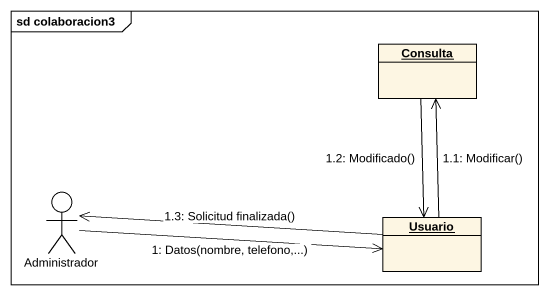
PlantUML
@startuml
mainframe sd colaboracion3
allowmixing
hide circle
hide empty members
object Consulta
actor Administrador
object Usuario
Administrador -right-> Usuario : 1: Datos(nombre, telefono,...)
Usuario -up-> Consulta : 1.1: Modificar()
Consulta --> Usuario : 1.2: Modificado()
Usuario -left-> Administrador : 1.3: Solicitud finalizada()
@enduml
